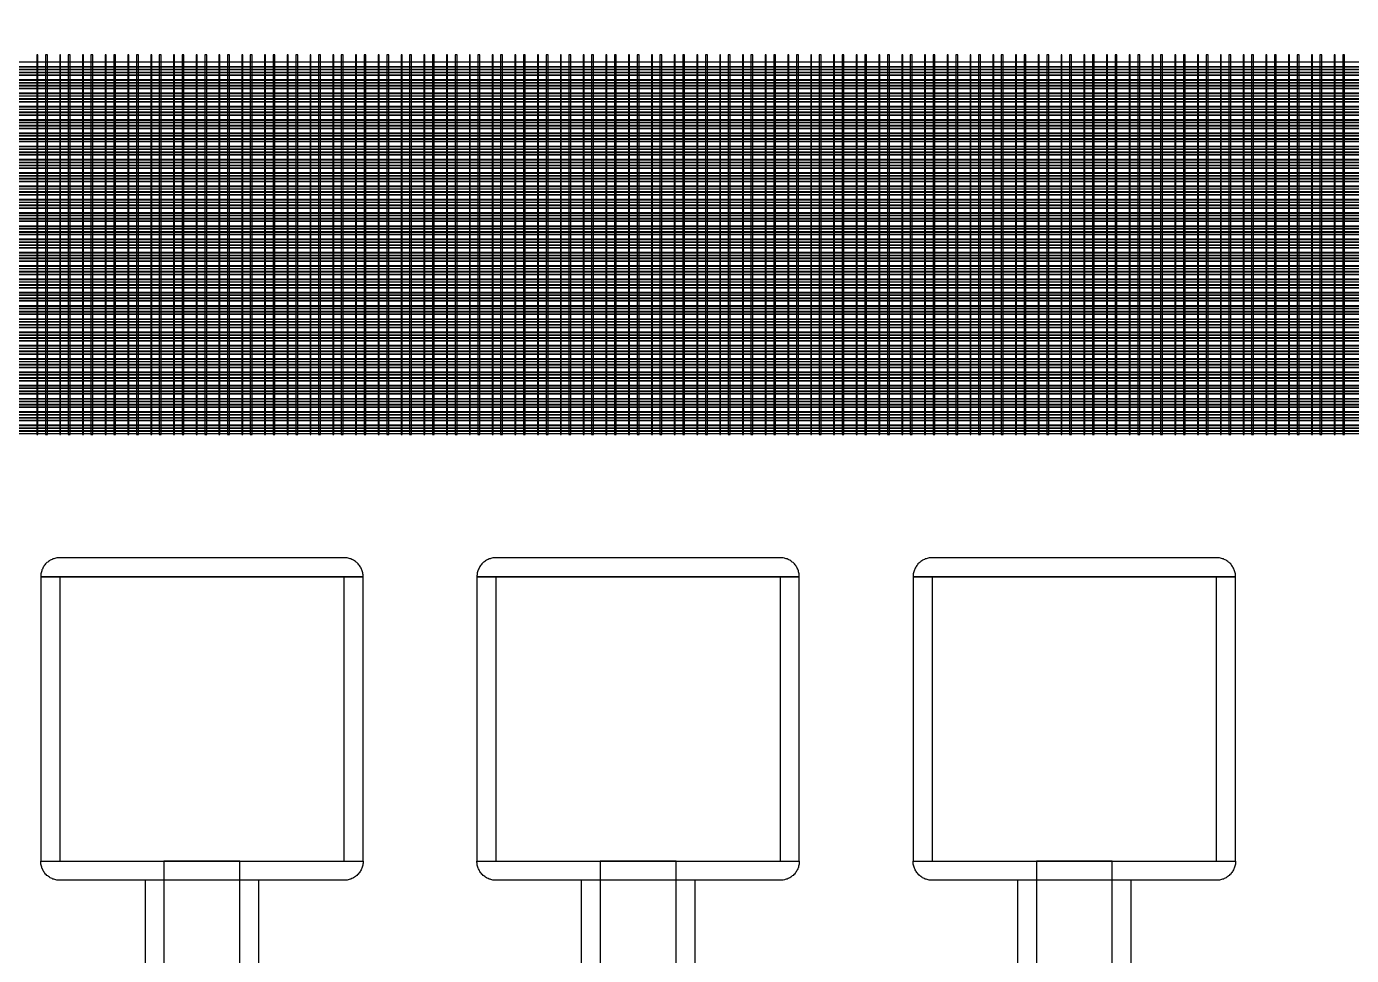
# Model space of a CAD drawing. Extents: x -50000 to 50000, y -50000 to 50000.
# Drawn here: x -33752 to -32355, y 26241 to 27220 of the extents above; entities that cross this region are included whole.
import ezdxf

# ---------------------------------------------------------------- set-up
doc = ezdxf.new("R2010")
doc.units = 0
doc.layers.get('0').update_dxf_attribs({"linetype": 'CONTINUOUS'})
for name, color, linetype in [('BASEMETAL', 4, 'CONTINUOUS'), ('FRAME', 8, 'CONTINUOUS'), ('SECONDLAYER', 6, 'CONTINUOUS')]:
    doc.layers.add(name, color=color, linetype=linetype)

# ---------------------------------------------------------------- blocks, each defined once
blk = doc.blocks.new('CHIP_JARRAY')
for points in [[(500, 5478), (6500, 5478), (6500, 5482.3), (500, 5482.3)], [(500, 5475), (6500, 5475), (6500, 5477), (500, 5477)], [(500, 5472), (6500, 5472), (6500, 5474.4), (500, 5474.4)], [(500, 5469), (6500, 5469), (6500, 5471), (500, 5471)], [(500, 5464), (6500, 5464), (6500, 5468.3), (500, 5468.3)], [(500, 5461), (6500, 5461), (6500, 5463), (500, 5463)], [(500, 5458), (6500, 5458), (6500, 5460.4), (500, 5460.4)], [(500, 5455), (6500, 5455), (6500, 5457), (500, 5457)], [(500, 5450), (6500, 5450), (6500, 5454.3), (500, 5454.3)], [(500, 5447), (6500, 5447), (6500, 5449), (500, 5449)], [(500, 5444), (6500, 5444), (6500, 5446.4), (500, 5446.4)], [(500, 5441), (6500, 5441), (6500, 5443), (500, 5443)], [(500, 5436), (6500, 5436), (6500, 5440.3), (500, 5440.3)], [(500, 5433), (6500, 5433), (6500, 5435), (500, 5435)], [(500, 5430), (6500, 5430), (6500, 5432.4), (500, 5432.4)], [(500, 5427), (6500, 5427), (6500, 5429), (500, 5429)], [(500, 5422), (6500, 5422), (6500, 5426.3), (500, 5426.3)], [(500, 5419), (6500, 5419), (6500, 5421), (500, 5421)], [(500, 5416), (6500, 5416), (6500, 5418.4), (500, 5418.4)], [(500, 5413), (6500, 5413), (6500, 5415), (500, 5415)], [(500, 5408), (6500, 5408), (6500, 5412.3), (500, 5412.3)], [(500, 5405), (6500, 5405), (6500, 5407), (500, 5407)], [(500, 5402), (6500, 5402), (6500, 5404.4), (500, 5404.4)], [(500, 5399), (6500, 5399), (6500, 5401), (500, 5401)], [(500, 5394), (6500, 5394), (6500, 5398.3), (500, 5398.3)], [(500, 5391), (6500, 5391), (6500, 5393), (500, 5393)], [(500, 5388), (6500, 5388), (6500, 5390.4), (500, 5390.4)], [(500, 5385), (6500, 5385), (6500, 5387), (500, 5387)], [(500, 5380), (6500, 5380), (6500, 5384.3), (500, 5384.3)], [(500, 5377), (6500, 5377), (6500, 5379), (500, 5379)], [(500, 5374), (6500, 5374), (6500, 5376.4), (500, 5376.4)], [(500, 5371), (6500, 5371), (6500, 5373), (500, 5373)], [(500, 5366), (6500, 5366), (6500, 5370.3), (500, 5370.3)], [(500, 5363), (6500, 5363), (6500, 5365), (500, 5365)], [(500, 5360), (6500, 5360), (6500, 5362.4), (500, 5362.4)], [(500, 5357), (6500, 5357), (6500, 5359), (500, 5359)], [(500, 5352), (6500, 5352), (6500, 5356.3), (500, 5356.3)], [(500, 5349), (6500, 5349), (6500, 5351), (500, 5351)], [(500, 5346), (6500, 5346), (6500, 5348.4), (500, 5348.4)], [(500, 5343), (6500, 5343), (6500, 5345), (500, 5345)], [(500, 5338), (6500, 5338), (6500, 5342.3), (500, 5342.3)], [(500, 5335), (6500, 5335), (6500, 5337), (500, 5337)], [(500, 5332), (6500, 5332), (6500, 5334.4), (500, 5334.4)], [(500, 5329), (6500, 5329), (6500, 5331), (500, 5331)], [(500, 5324), (6500, 5324), (6500, 5328.3), (500, 5328.3)], [(500, 5321), (6500, 5321), (6500, 5323), (500, 5323)], [(500, 5318), (6500, 5318), (6500, 5320.4), (500, 5320.4)], [(500, 5315), (6500, 5315), (6500, 5317), (500, 5317)], [(500, 5310), (6500, 5310), (6500, 5314.3), (500, 5314.3)], [(500, 5307), (6500, 5307), (6500, 5309), (500, 5309)], [(500, 5304), (6500, 5304), (6500, 5306.4), (500, 5306.4)], [(500, 5301), (6500, 5301), (6500, 5303), (500, 5303)], [(500, 5296), (6500, 5296), (6500, 5300.3), (500, 5300.3)], [(500, 5293), (6500, 5293), (6500, 5295), (500, 5295)], [(500, 5290), (6500, 5290), (6500, 5292.4), (500, 5292.4)], [(500, 5287), (6500, 5287), (6500, 5289), (500, 5289)], [(500, 5282), (6500, 5282), (6500, 5286.3), (500, 5286.3)], [(500, 5279), (6500, 5279), (6500, 5281), (500, 5281)], [(500, 5276), (6500, 5276), (6500, 5278.4), (500, 5278.4)], [(500, 5273), (6500, 5273), (6500, 5275), (500, 5275)], [(500, 5268), (6500, 5268), (6500, 5272.3), (500, 5272.3)], [(500, 5265), (6500, 5265), (6500, 5267), (500, 5267)], [(500, 5262), (6500, 5262), (6500, 5264.4), (500, 5264.4)], [(500, 5259), (6500, 5259), (6500, 5261), (500, 5261)], [(500, 5254), (6500, 5254), (6500, 5258.3), (500, 5258.3)], [(500, 5251), (6500, 5251), (6500, 5253), (500, 5253)], [(500, 5248), (6500, 5248), (6500, 5250.4), (500, 5250.4)], [(500, 5245), (6500, 5245), (6500, 5247), (500, 5247)], [(500, 5240), (6500, 5240), (6500, 5244.3), (500, 5244.3)], [(500, 5237), (6500, 5237), (6500, 5239), (500, 5239)], [(500, 5234), (6500, 5234), (6500, 5236.4), (500, 5236.4)], [(500, 5231), (6500, 5231), (6500, 5233), (500, 5233)], [(500, 5226), (6500, 5226), (6500, 5230.3), (500, 5230.3)], [(500, 5223), (6500, 5223), (6500, 5225), (500, 5225)], [(500, 5220), (6500, 5220), (6500, 5222.4), (500, 5222.4)], [(500, 5217), (6500, 5217), (6500, 5219), (500, 5219)], [(500, 5212), (6500, 5212), (6500, 5216.3), (500, 5216.3)], [(500, 5209), (6500, 5209), (6500, 5211), (500, 5211)], [(500, 5206), (6500, 5206), (6500, 5208.4), (500, 5208.4)], [(500, 5203), (6500, 5203), (6500, 5205), (500, 5205)], [(500, 5198), (6500, 5198), (6500, 5202.3), (500, 5202.3)], [(500, 5195), (6500, 5195), (6500, 5197), (500, 5197)], [(500, 5192), (6500, 5192), (6500, 5194.4), (500, 5194.4)], [(500, 5189), (6500, 5189), (6500, 5191), (500, 5191)], [(500, 5184), (6500, 5184), (6500, 5188.3), (500, 5188.3)], [(500, 5181), (6500, 5181), (6500, 5183), (500, 5183)], [(500, 5178), (6500, 5178), (6500, 5180.4), (500, 5180.4)], [(500, 5175), (6500, 5175), (6500, 5177), (500, 5177)], [(500, 5170), (6500, 5170), (6500, 5174.3), (500, 5174.3)], [(500, 5167), (6500, 5167), (6500, 5169), (500, 5169)], [(500, 5164), (6500, 5164), (6500, 5166.4), (500, 5166.4)], [(500, 5161), (6500, 5161), (6500, 5163), (500, 5163)], [(500, 5156), (6500, 5156), (6500, 5160.3), (500, 5160.3)], [(500, 5153), (6500, 5153), (6500, 5155), (500, 5155)], [(500, 5150), (6500, 5150), (6500, 5152.4), (500, 5152.4)], [(500, 5147), (6500, 5147), (6500, 5149), (500, 5149)], [(500, 5142), (6500, 5142), (6500, 5146.3), (500, 5146.3)], [(500, 5139), (6500, 5139), (6500, 5141), (500, 5141)], [(500, 5136), (6500, 5136), (6500, 5138.4), (500, 5138.4)], [(500, 5133), (6500, 5133), (6500, 5135), (500, 5135)], [(500, 5128), (6500, 5128), (6500, 5132.3), (500, 5132.3)], [(500, 5125), (6500, 5125), (6500, 5127), (500, 5127)], [(500, 5122), (6500, 5122), (6500, 5124.4), (500, 5124.4)], [(500, 5119), (6500, 5119), (6500, 5121), (500, 5121)], [(500, 5114), (6500, 5114), (6500, 5118.3), (500, 5118.3)], [(500, 5111), (6500, 5111), (6500, 5113), (500, 5113)], [(500, 5108), (6500, 5108), (6500, 5110.4), (500, 5110.4)], [(500, 5105), (6500, 5105), (6500, 5107), (500, 5107)], [(500, 5100), (6500, 5100), (6500, 5104.3), (500, 5104.3)], [(500, 5097), (6500, 5097), (6500, 5099), (500, 5099)], [(500, 5094), (6500, 5094), (6500, 5096.4), (500, 5096.4)], [(500, 5091), (6500, 5091), (6500, 5093), (500, 5093)], [(2333, 4940), (2503, 4940), (2503, 4940), (2503, 4941), (2502.9, 4942.1), (2502.8, 4943.1), (2502.6, 4944.2), (2502.3, 4945.2), (2502, 4946.2), (2501.7, 4947.2), (2501.3, 4948.1), (2500.8, 4949.1), (2500.3, 4950), (2499.8, 4950.9), (2499.2, 4951.8), (2498.5, 4952.6), (2497.9, 4953.4), (2497.1, 4954.1), (2496.4, 4954.9), (2495.6, 4955.5), (2494.8, 4956.2), (2493.9, 4956.8), (2493, 4957.3), (2492.1, 4957.8), (2491.1, 4958.3), (2490.2, 4958.7), (2489.2, 4959), (2488.2, 4959.3), (2487.2, 4959.6), (2486.1, 4959.8), (2485.1, 4959.9), (2484, 4960), (2483, 4960), (2183, 4960), (2182, 4960), (2180.9, 4959.9), (2179.9, 4959.8), (2178.8, 4959.6), (2177.8, 4959.3), (2176.8, 4959), (2175.8, 4958.7), (2174.9, 4958.3), (2173.9, 4957.8), (2173, 4957.3), (2172.1, 4956.8), (2171.2, 4956.2), (2170.4, 4955.5), (2169.6, 4954.9), (2168.9, 4954.1), (2168.1, 4953.4), (2167.5, 4952.6), (2166.8, 4951.8), (2166.2, 4950.9), (2165.7, 4950), (2165.2, 4949.1), (2164.7, 4948.1), (2164.3, 4947.2), (2164, 4946.2), (2163.7, 4945.2), (2163.4, 4944.2), (2163.2, 4943.1), (2163.1, 4942.1), (2163, 4941), (2163, 4940), (2163, 4940)], [(2793, 4940), (2963, 4940), (2963, 4940), (2963, 4941), (2962.9, 4942.1), (2962.8, 4943.1), (2962.6, 4944.2), (2962.3, 4945.2), (2962, 4946.2), (2961.7, 4947.2), (2961.3, 4948.1), (2960.8, 4949.1), (2960.3, 4950), (2959.8, 4950.9), (2959.2, 4951.8), (2958.5, 4952.6), (2957.9, 4953.4), (2957.1, 4954.1), (2956.4, 4954.9), (2955.6, 4955.5), (2954.8, 4956.2), (2953.9, 4956.8), (2953, 4957.3), (2952.1, 4957.8), (2951.1, 4958.3), (2950.2, 4958.7), (2949.2, 4959), (2948.2, 4959.3), (2947.2, 4959.6), (2946.1, 4959.8), (2945.1, 4959.9), (2944, 4960), (2943, 4960), (2643, 4960), (2642, 4960), (2640.9, 4959.9), (2639.9, 4959.8), (2638.8, 4959.6), (2637.8, 4959.3), (2636.8, 4959), (2635.8, 4958.7), (2634.9, 4958.3), (2633.9, 4957.8), (2633, 4957.3), (2632.1, 4956.8), (2631.2, 4956.2), (2630.4, 4955.5), (2629.6, 4954.9), (2628.9, 4954.1), (2628.1, 4953.4), (2627.5, 4952.6), (2626.8, 4951.8), (2626.2, 4950.9), (2625.7, 4950), (2625.2, 4949.1), (2624.7, 4948.1), (2624.3, 4947.2), (2624, 4946.2), (2623.7, 4945.2), (2623.4, 4944.2), (2623.2, 4943.1), (2623.1, 4942.1), (2623, 4941), (2623, 4940), (2623, 4940)], [(3253, 4940), (3423, 4940), (3423, 4940), (3423, 4941), (3422.9, 4942.1), (3422.8, 4943.1), (3422.6, 4944.2), (3422.3, 4945.2), (3422, 4946.2), (3421.7, 4947.2), (3421.3, 4948.1), (3420.8, 4949.1), (3420.3, 4950), (3419.8, 4950.9), (3419.2, 4951.8), (3418.5, 4952.6), (3417.9, 4953.4), (3417.1, 4954.1), (3416.4, 4954.9), (3415.6, 4955.5), (3414.8, 4956.2), (3413.9, 4956.8), (3413, 4957.3), (3412.1, 4957.8), (3411.1, 4958.3), (3410.2, 4958.7), (3409.2, 4959), (3408.2, 4959.3), (3407.2, 4959.6), (3406.1, 4959.8), (3405.1, 4959.9), (3404, 4960), (3403, 4960), (3103, 4960), (3102, 4960), (3100.9, 4959.9), (3099.9, 4959.8), (3098.8, 4959.6), (3097.8, 4959.3), (3096.8, 4959), (3095.8, 4958.7), (3094.9, 4958.3), (3093.9, 4957.8), (3093, 4957.3), (3092.1, 4956.8), (3091.2, 4956.2), (3090.4, 4955.5), (3089.6, 4954.9), (3088.9, 4954.1), (3088.1, 4953.4), (3087.5, 4952.6), (3086.8, 4951.8), (3086.2, 4950.9), (3085.7, 4950), (3085.2, 4949.1), (3084.7, 4948.1), (3084.3, 4947.2), (3084, 4946.2), (3083.7, 4945.2), (3083.4, 4944.2), (3083.2, 4943.1), (3083.1, 4942.1), (3083, 4941), (3083, 4940), (3083, 4940)], [(2503, 4640), (2503, 4940), (2163, 4940), (2163, 4640)], [(2963, 4640), (2963, 4940), (2623, 4940), (2623, 4640)], [(3423, 4640), (3423, 4940), (3083, 4940), (3083, 4640)], [(2333, 4640), (2503, 4640), (2503, 4640), (2503, 4639), (2502.9, 4637.9), (2502.8, 4636.9), (2502.6, 4635.8), (2502.3, 4634.8), (2502, 4633.8), (2501.7, 4632.8), (2501.3, 4631.9), (2500.8, 4630.9), (2500.3, 4630), (2499.8, 4629.1), (2499.2, 4628.2), (2498.5, 4627.4), (2497.9, 4626.6), (2497.1, 4625.9), (2496.4, 4625.1), (2495.6, 4624.5), (2494.8, 4623.8), (2493.9, 4623.2), (2493, 4622.7), (2492.1, 4622.2), (2491.1, 4621.7), (2490.2, 4621.3), (2489.2, 4621), (2488.2, 4620.7), (2487.2, 4620.4), (2486.1, 4620.2), (2485.1, 4620.1), (2484, 4620), (2483, 4620), (2183, 4620), (2182, 4620), (2180.9, 4620.1), (2179.9, 4620.2), (2178.8, 4620.4), (2177.8, 4620.7), (2176.8, 4621), (2175.8, 4621.3), (2174.9, 4621.7), (2173.9, 4622.2), (2173, 4622.7), (2172.1, 4623.2), (2171.2, 4623.8), (2170.4, 4624.5), (2169.6, 4625.1), (2168.9, 4625.9), (2168.1, 4626.6), (2167.5, 4627.4), (2166.8, 4628.2), (2166.2, 4629.1), (2165.7, 4630), (2165.2, 4630.9), (2164.7, 4631.9), (2164.3, 4632.8), (2164, 4633.8), (2163.7, 4634.8), (2163.4, 4635.8), (2163.2, 4636.9), (2163.1, 4637.9), (2163, 4639), (2163, 4640), (2163, 4640)], [(2793, 4640), (2963, 4640), (2963, 4640), (2963, 4639), (2962.9, 4637.9), (2962.8, 4636.9), (2962.6, 4635.8), (2962.3, 4634.8), (2962, 4633.8), (2961.7, 4632.8), (2961.3, 4631.9), (2960.8, 4630.9), (2960.3, 4630), (2959.8, 4629.1), (2959.2, 4628.2), (2958.5, 4627.4), (2957.9, 4626.6), (2957.1, 4625.9), (2956.4, 4625.1), (2955.6, 4624.5), (2954.8, 4623.8), (2953.9, 4623.2), (2953, 4622.7), (2952.1, 4622.2), (2951.1, 4621.7), (2950.2, 4621.3), (2949.2, 4621), (2948.2, 4620.7), (2947.2, 4620.4), (2946.1, 4620.2), (2945.1, 4620.1), (2944, 4620), (2943, 4620), (2643, 4620), (2642, 4620), (2640.9, 4620.1), (2639.9, 4620.2), (2638.8, 4620.4), (2637.8, 4620.7), (2636.8, 4621), (2635.8, 4621.3), (2634.9, 4621.7), (2633.9, 4622.2), (2633, 4622.7), (2632.1, 4623.2), (2631.2, 4623.8), (2630.4, 4624.5), (2629.6, 4625.1), (2628.9, 4625.9), (2628.1, 4626.6), (2627.5, 4627.4), (2626.8, 4628.2), (2626.2, 4629.1), (2625.7, 4630), (2625.2, 4630.9), (2624.7, 4631.9), (2624.3, 4632.8), (2624, 4633.8), (2623.7, 4634.8), (2623.4, 4635.8), (2623.2, 4636.9), (2623.1, 4637.9), (2623, 4639), (2623, 4640), (2623, 4640)], [(3253, 4640), (3423, 4640), (3423, 4640), (3423, 4639), (3422.9, 4637.9), (3422.8, 4636.9), (3422.6, 4635.8), (3422.3, 4634.8), (3422, 4633.8), (3421.7, 4632.8), (3421.3, 4631.9), (3420.8, 4630.9), (3420.3, 4630), (3419.8, 4629.1), (3419.2, 4628.2), (3418.5, 4627.4), (3417.9, 4626.6), (3417.1, 4625.9), (3416.4, 4625.1), (3415.6, 4624.5), (3414.8, 4623.8), (3413.9, 4623.2), (3413, 4622.7), (3412.1, 4622.2), (3411.1, 4621.7), (3410.2, 4621.3), (3409.2, 4621), (3408.2, 4620.7), (3407.2, 4620.4), (3406.1, 4620.2), (3405.1, 4620.1), (3404, 4620), (3403, 4620), (3103, 4620), (3102, 4620), (3100.9, 4620.1), (3099.9, 4620.2), (3098.8, 4620.4), (3097.8, 4620.7), (3096.8, 4621), (3095.8, 4621.3), (3094.9, 4621.7), (3093.9, 4622.2), (3093, 4622.7), (3092.1, 4623.2), (3091.2, 4623.8), (3090.4, 4624.5), (3089.6, 4625.1), (3088.9, 4625.9), (3088.1, 4626.6), (3087.5, 4627.4), (3086.8, 4628.2), (3086.2, 4629.1), (3085.7, 4630), (3085.2, 4630.9), (3084.7, 4631.9), (3084.3, 4632.8), (3084, 4633.8), (3083.7, 4634.8), (3083.4, 4635.8), (3083.2, 4636.9), (3083.1, 4637.9), (3083, 4639), (3083, 4640), (3083, 4640)], [(2393, 4498), (2393, 4620), (2273, 4620), (2273, 4498)], [(2853, 4498), (2853, 4620), (2733, 4620), (2733, 4498)], [(3313, 4498), (3313, 4620), (3193, 4620), (3193, 4498)]]:
    blk.add_lwpolyline(points, close=True)
at = {"layer": 'SECONDLAYER'}
for points in [[(2159, 5090), (2160, 5090), (2160, 5490), (2159, 5490)], [(2168, 5090), (2170, 5090), (2170, 5490), (2168, 5490)], [(2183, 5090), (2184, 5090), (2184, 5490), (2183, 5490)], [(2192, 5090), (2194, 5090), (2194, 5490), (2192, 5490)], [(2207, 5090), (2208, 5090), (2208, 5490), (2207, 5490)], [(2216, 5090), (2218, 5090), (2218, 5490), (2216, 5490)], [(2231, 5090), (2232, 5090), (2232, 5490), (2231, 5490)], [(2240, 5090), (2242, 5090), (2242, 5490), (2240, 5490)], [(2255, 5090), (2256, 5090), (2256, 5490), (2255, 5490)], [(2264, 5090), (2266, 5090), (2266, 5490), (2264, 5490)], [(2279, 5090), (2280, 5090), (2280, 5490), (2279, 5490)], [(2288, 5090), (2290, 5090), (2290, 5490), (2288, 5490)], [(2303, 5090), (2304, 5090), (2304, 5490), (2303, 5490)], [(2312, 5090), (2314, 5090), (2314, 5490), (2312, 5490)], [(2327, 5090), (2328, 5090), (2328, 5490), (2327, 5490)], [(2336, 5090), (2338, 5090), (2338, 5490), (2336, 5490)], [(2351, 5090), (2352, 5090), (2352, 5490), (2351, 5490)], [(2360, 5090), (2362, 5090), (2362, 5490), (2360, 5490)], [(2375, 5090), (2376, 5090), (2376, 5490), (2375, 5490)], [(2384, 5090), (2386, 5090), (2386, 5490), (2384, 5490)], [(2399, 5090), (2400, 5090), (2400, 5490), (2399, 5490)], [(2408, 5090), (2410, 5090), (2410, 5490), (2408, 5490)], [(2423, 5090), (2424, 5090), (2424, 5490), (2423, 5490)], [(2432, 5090), (2434, 5090), (2434, 5490), (2432, 5490)], [(2447, 5090), (2448, 5090), (2448, 5490), (2447, 5490)], [(2456, 5090), (2458, 5090), (2458, 5490), (2456, 5490)], [(2471, 5090), (2472, 5090), (2472, 5490), (2471, 5490)], [(2480, 5090), (2482, 5090), (2482, 5490), (2480, 5490)], [(2495, 5090), (2496, 5090), (2496, 5490), (2495, 5490)], [(2504, 5090), (2506, 5090), (2506, 5490), (2504, 5490)], [(2519, 5090), (2520, 5090), (2520, 5490), (2519, 5490)], [(2528, 5090), (2530, 5090), (2530, 5490), (2528, 5490)], [(2543, 5090), (2544, 5090), (2544, 5490), (2543, 5490)], [(2552, 5090), (2554, 5090), (2554, 5490), (2552, 5490)], [(2567, 5090), (2568, 5090), (2568, 5490), (2567, 5490)], [(2576, 5090), (2578, 5090), (2578, 5490), (2576, 5490)], [(2591, 5090), (2592, 5090), (2592, 5490), (2591, 5490)], [(2600, 5090), (2602, 5090), (2602, 5490), (2600, 5490)], [(2615, 5090), (2616, 5090), (2616, 5490), (2615, 5490)], [(2624, 5090), (2626, 5090), (2626, 5490), (2624, 5490)], [(2639, 5090), (2640, 5090), (2640, 5490), (2639, 5490)], [(2648, 5090), (2650, 5090), (2650, 5490), (2648, 5490)], [(2663, 5090), (2664, 5090), (2664, 5490), (2663, 5490)], [(2672, 5090), (2674, 5090), (2674, 5490), (2672, 5490)], [(2687, 5090), (2688, 5090), (2688, 5490), (2687, 5490)], [(2696, 5090), (2698, 5090), (2698, 5490), (2696, 5490)], [(2711, 5090), (2712, 5090), (2712, 5490), (2711, 5490)], [(2720, 5090), (2722, 5090), (2722, 5490), (2720, 5490)], [(2735, 5090), (2736, 5090), (2736, 5490), (2735, 5490)], [(2744, 5090), (2746, 5090), (2746, 5490), (2744, 5490)], [(2759, 5090), (2760, 5090), (2760, 5490), (2759, 5490)], [(2768, 5090), (2770, 5090), (2770, 5490), (2768, 5490)], [(2783, 5090), (2784, 5090), (2784, 5490), (2783, 5490)], [(2792, 5090), (2794, 5090), (2794, 5490), (2792, 5490)], [(2807, 5090), (2808, 5090), (2808, 5490), (2807, 5490)], [(2816, 5090), (2818, 5090), (2818, 5490), (2816, 5490)], [(2831, 5090), (2832, 5090), (2832, 5490), (2831, 5490)], [(2840, 5090), (2842, 5090), (2842, 5490), (2840, 5490)], [(2855, 5090), (2856, 5090), (2856, 5490), (2855, 5490)], [(2864, 5090), (2866, 5090), (2866, 5490), (2864, 5490)], [(2879, 5090), (2880, 5090), (2880, 5490), (2879, 5490)], [(2888, 5090), (2890, 5090), (2890, 5490), (2888, 5490)], [(2903, 5090), (2904, 5090), (2904, 5490), (2903, 5490)], [(2912, 5090), (2914, 5090), (2914, 5490), (2912, 5490)], [(2927, 5090), (2928, 5090), (2928, 5490), (2927, 5490)], [(2936, 5090), (2938, 5090), (2938, 5490), (2936, 5490)], [(2951, 5090), (2952, 5090), (2952, 5490), (2951, 5490)], [(2960, 5090), (2962, 5090), (2962, 5490), (2960, 5490)], [(2975, 5090), (2976, 5090), (2976, 5490), (2975, 5490)], [(2984, 5090), (2986, 5090), (2986, 5490), (2984, 5490)], [(2999, 5090), (3000, 5090), (3000, 5490), (2999, 5490)], [(3008, 5090), (3010, 5090), (3010, 5490), (3008, 5490)], [(3023, 5090), (3024, 5090), (3024, 5490), (3023, 5490)], [(3032, 5090), (3034, 5090), (3034, 5490), (3032, 5490)], [(3047, 5090), (3048, 5090), (3048, 5490), (3047, 5490)], [(3056, 5090), (3058, 5090), (3058, 5490), (3056, 5490)], [(3071, 5090), (3072, 5090), (3072, 5490), (3071, 5490)], [(3080, 5090), (3082, 5090), (3082, 5490), (3080, 5490)], [(3095, 5090), (3096, 5090), (3096, 5490), (3095, 5490)], [(3104, 5090), (3106, 5090), (3106, 5490), (3104, 5490)], [(3119, 5090), (3120, 5090), (3120, 5490), (3119, 5490)], [(3128, 5090), (3130, 5090), (3130, 5490), (3128, 5490)], [(3143, 5090), (3144, 5090), (3144, 5490), (3143, 5490)], [(3152, 5090), (3154, 5090), (3154, 5490), (3152, 5490)], [(3167, 5090), (3168, 5090), (3168, 5490), (3167, 5490)], [(3176, 5090), (3178, 5090), (3178, 5490), (3176, 5490)], [(3191, 5090), (3192, 5090), (3192, 5490), (3191, 5490)], [(3200, 5090), (3202, 5090), (3202, 5490), (3200, 5490)], [(3215, 5090), (3216, 5090), (3216, 5490), (3215, 5490)], [(3224, 5090), (3226, 5090), (3226, 5490), (3224, 5490)], [(3239, 5090), (3240, 5090), (3240, 5490), (3239, 5490)], [(3248, 5090), (3250, 5090), (3250, 5490), (3248, 5490)], [(3263, 5090), (3264, 5090), (3264, 5490), (3263, 5490)], [(3272, 5090), (3274, 5090), (3274, 5490), (3272, 5490)], [(3287, 5090), (3288, 5090), (3288, 5490), (3287, 5490)], [(3296, 5090), (3298, 5090), (3298, 5490), (3296, 5490)], [(3311, 5090), (3312, 5090), (3312, 5490), (3311, 5490)], [(3320, 5090), (3322, 5090), (3322, 5490), (3320, 5490)], [(3335, 5090), (3336, 5090), (3336, 5490), (3335, 5490)], [(3344, 5090), (3346, 5090), (3346, 5490), (3344, 5490)], [(3359, 5090), (3360, 5090), (3360, 5490), (3359, 5490)], [(3368, 5090), (3370, 5090), (3370, 5490), (3368, 5490)], [(3383, 5090), (3384, 5090), (3384, 5490), (3383, 5490)], [(3392, 5090), (3394, 5090), (3394, 5490), (3392, 5490)], [(3407, 5090), (3408, 5090), (3408, 5490), (3407, 5490)], [(3416, 5090), (3418, 5090), (3418, 5490), (3416, 5490)], [(3431, 5090), (3432, 5090), (3432, 5490), (3431, 5490)], [(3440, 5090), (3442, 5090), (3442, 5490), (3440, 5490)], [(3455, 5090), (3456, 5090), (3456, 5490), (3455, 5490)], [(3464, 5090), (3466, 5090), (3466, 5490), (3464, 5490)], [(3479, 5090), (3480, 5090), (3480, 5490), (3479, 5490)], [(3488, 5090), (3490, 5090), (3490, 5490), (3488, 5490)], [(3503, 5090), (3504, 5090), (3504, 5490), (3503, 5490)], [(3512, 5090), (3514, 5090), (3514, 5490), (3512, 5490)], [(3527, 5090), (3528, 5090), (3528, 5490), (3527, 5490)], [(3536, 5090), (3538, 5090), (3538, 5490), (3536, 5490)], [(2483, 4640), (2483, 4940), (2183, 4940), (2183, 4640)], [(2943, 4640), (2943, 4940), (2643, 4940), (2643, 4640)], [(3403, 4640), (3403, 4940), (3103, 4940), (3103, 4640)], [(2373, 4506), (2373, 4640), (2293, 4640), (2293, 4506)], [(2833, 4506), (2833, 4640), (2753, 4640), (2753, 4506)], [(3293, 4506), (3293, 4640), (3213, 4640), (3213, 4506)]]:
    blk.add_lwpolyline(points, close=True, dxfattribs=at)

msp = doc.modelspace()

# ---------------------------------------------------------------- linework, layer by layer
at = {"layer": 'FRAME'}
for radius in [50000, 49500]:
    msp.add_circle((0, 0), radius, dxfattribs=at)

# ---------------------------------------------------------------- block references
at = {"layer": 'BASEMETAL'}
msp.add_blockref('CHIP_JARRAY', (-35900, 21700), dxfattribs=at)

doc.saveas('drawing.dxf')
